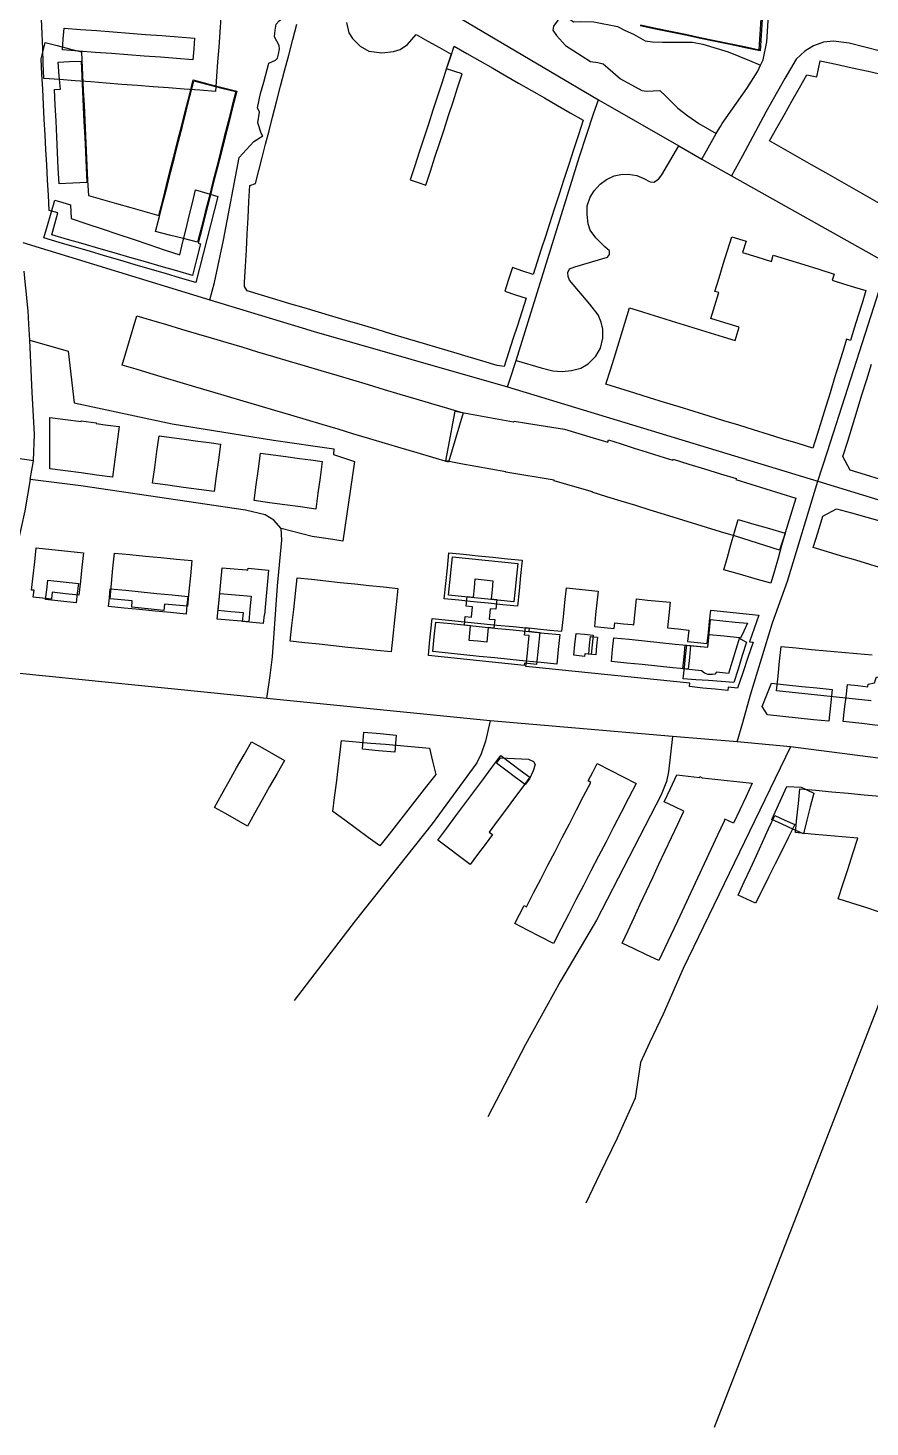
# Model space of a CAD drawing. Header units: metres. Extents: x 2534007 to 2539113, y 1151834 to 1154458.
# Drawn here: x 2538248.3 to 2538502.9, y 1151834.1 to 1152257.1 of the extents above; entities that cross this region are included whole.
import ezdxf

# ---------------------------------------------------------------- set-up
doc = ezdxf.new("R2010")
doc.units = ezdxf.units.M
doc.layers.add('Buildings', color=7, linetype='Continuous')
doc.layers.add('Roads', color=7, linetype='Continuous')

msp = doc.modelspace()

# ---------------------------------------------------------------- linework, layer by layer
at = {"layer": 'Buildings'}
for points in [[(2538306.637, 1152260.304), (2538306.298, 1152255.833), (2538305.96, 1152251.363), (2538305.621, 1152246.892), (2538305.282, 1152242.422), (2538304.943, 1152237.951), (2538300.234, 1152238.307), (2538295.524, 1152238.663), (2538290.815, 1152239.019), (2538286.106, 1152239.375), (2538281.396, 1152239.731), (2538276.687, 1152240.086), (2538271.977, 1152240.442), (2538267.268, 1152240.798), (2538262.559, 1152241.154), (2538257.849, 1152241.51), (2538253.14, 1152241.866), (2538252.941, 1152246.379), (2538252.742, 1152250.893), (2538252.543, 1152255.406), (2538252.344, 1152259.919)], [(2538470.283, 1152259.666), (2538469.948, 1152254.941), (2538469.612, 1152250.217), (2538465.103, 1152251.156), (2538460.594, 1152252.094), (2538456.085, 1152253.033), (2538451.577, 1152253.972), (2538447.068, 1152254.911), (2538442.559, 1152255.849), (2538438.05, 1152256.788), (2538433.4, 1152257.761)], [(2538433.46, 1152258.048), (2538438.11, 1152257.075), (2538442.572, 1152256.146), (2538447.034, 1152255.217), (2538451.496, 1152254.288), (2538455.957, 1152253.359), (2538460.419, 1152252.43), (2538464.881, 1152251.501), (2538469.343, 1152250.572), (2538469.674, 1152255.23), (2538470.005, 1152259.887)], [(2538344.613, 1152258.795), (2538345.324, 1152255.696), (2538346.38, 1152253.968), (2538348.724, 1152251.625), (2538351.363, 1152250.163), (2538351.363, 1152250.163), (2538355.288, 1152249.644), (2538358.784, 1152250.04), (2538360.795, 1152250.643), (2538363.004, 1152252.16), (2538365.694, 1152255.158), (2538369.206, 1152253.186), (2538372.717, 1152251.213), (2538376.229, 1152249.241), (2538374.854, 1152245.011), (2538373.479, 1152240.781), (2538372.104, 1152236.55), (2538370.729, 1152232.32), (2538369.354, 1152228.09), (2538367.979, 1152223.86), (2538366.604, 1152219.629), (2538365.229, 1152215.399), (2538363.854, 1152211.169), (2538366.235, 1152210.396), (2538368.615, 1152209.623), (2538369.98, 1152213.826), (2538371.345, 1152218.029), (2538372.71, 1152222.232), (2538374.075, 1152226.436), (2538375.44, 1152230.639), (2538376.805, 1152234.842), (2538378.17, 1152239.045), (2538379.535, 1152243.248), (2538374.871, 1152244.763), (2538375.994, 1152248.219), (2538377.116, 1152251.675), (2538381.019, 1152249.433), (2538384.922, 1152247.191), (2538388.825, 1152244.948), (2538392.728, 1152242.706), (2538396.631, 1152240.464), (2538400.533, 1152238.222), (2538404.436, 1152235.98), (2538408.339, 1152233.737), (2538412.242, 1152231.495), (2538416.145, 1152229.253), (2538414.691, 1152224.774), (2538413.236, 1152220.296), (2538411.782, 1152215.817), (2538410.328, 1152211.339), (2538408.874, 1152206.86), (2538407.419, 1152202.382), (2538405.965, 1152197.903), (2538404.725, 1152194.085), (2538403.485, 1152190.267), (2538402.245, 1152186.449), (2538401.005, 1152182.631), (2538397.887, 1152183.644), (2538394.769, 1152184.656), (2538393.614, 1152181.099), (2538392.459, 1152177.541), (2538395.71, 1152176.486), (2538398.96, 1152175.43), (2538397.616, 1152171.293), (2538396.272, 1152167.155), (2538394.929, 1152163.018), (2538393.585, 1152158.88), (2538392.241, 1152154.743), (2538390.193, 1152155.094), (2538385.798, 1152156.403), (2538381.402, 1152157.711), (2538377.007, 1152159.02), (2538372.611, 1152160.328), (2538367.847, 1152161.746), (2538363.084, 1152163.163), (2538358.32, 1152164.581), (2538353.853, 1152165.911), (2538349.386, 1152167.241), (2538344.918, 1152168.57), (2538340.451, 1152169.9), (2538336.134, 1152171.185), (2538331.817, 1152172.47), (2538327.5, 1152173.755), (2538323.182, 1152175.04), (2538318.865, 1152176.325), (2538314.548, 1152177.61), (2538313.781, 1152178.998), (2538313.799, 1152180.218), (2538314.058, 1152185.099), (2538314.317, 1152189.981), (2538314.577, 1152194.862), (2538314.836, 1152199.743), (2538315.095, 1152204.625), (2538315.354, 1152209.506), (2538317.078, 1152210.129), (2538318.098, 1152214.071), (2538319.118, 1152218.012), (2538320.138, 1152221.954), (2538321.198, 1152226.052), (2538322.258, 1152230.149), (2538323.472, 1152234.839), (2538324.685, 1152239.53), (2538325.899, 1152244.22), (2538327.112, 1152248.91), (2538328.326, 1152253.6), (2538329.539, 1152258.291)], [(2538506.479, 1152203.648), (2538502.223, 1152206.064), (2538497.968, 1152208.481), (2538493.712, 1152210.898), (2538489.456, 1152213.314), (2538485.2, 1152215.731), (2538480.945, 1152218.148), (2538476.689, 1152220.564), (2538472.433, 1152222.981), (2538474.704, 1152226.985), (2538476.975, 1152230.988), (2538479.247, 1152234.992), (2538481.518, 1152238.995), (2538483.789, 1152242.999), (2538486.794, 1152242.344), (2538487.831, 1152247.234), (2538487.831, 1152247.234), (2538492.643, 1152246.175), (2538497.455, 1152245.117), (2538502.267, 1152244.058), (2538507.079, 1152242.999)], [(2538506.017, 1152120.563), (2538501.455, 1152121.974), (2538496.894, 1152123.384), (2538494.673, 1152127.549), (2538496.111, 1152132.201), (2538497.55, 1152136.853), (2538498.988, 1152141.505), (2538500.427, 1152146.157), (2538501.865, 1152150.81), (2538503.304, 1152155.462)], [(2538507.078, 1152093.596), (2538502.806, 1152094.885), (2538498.535, 1152096.174), (2538494.263, 1152097.463), (2538489.992, 1152098.752), (2538485.72, 1152100.041), (2538487.143, 1152104.8), (2538488.565, 1152109.558), (2538492.693, 1152111.774), (2538497.291, 1152110.485), (2538501.888, 1152109.196), (2538506.486, 1152107.906)], [(2538503.215, 1152053.695), (2538498.445, 1152054.2), (2538493.675, 1152054.704), (2538488.905, 1152055.209), (2538484.134, 1152055.714), (2538479.364, 1152056.218), (2538474.594, 1152056.723), (2538475.054, 1152061.175), (2538475.515, 1152065.626), (2538475.975, 1152070.078), (2538480.559, 1152069.657), (2538485.144, 1152069.236), (2538489.728, 1152068.815), (2538494.313, 1152068.394), (2538498.897, 1152067.973), (2538503.482, 1152067.552)], [(2538505.722, 1151989.795), (2538501.554, 1151991.139), (2538497.386, 1151992.484), (2538493.218, 1151993.828), (2538494.716, 1151998.396), (2538496.214, 1152002.964), (2538497.712, 1152007.532), (2538499.21, 1152012.1), (2538494.487, 1152012.534), (2538489.763, 1152012.968), (2538485.04, 1152013.402), (2538480.316, 1152013.836), (2538480.756, 1152018.248), (2538481.196, 1152022.659), (2538481.636, 1152027.071), (2538486.495, 1152026.623), (2538491.353, 1152026.174), (2538496.212, 1152025.726), (2538501.07, 1152025.278), (2538505.929, 1152024.829)]]:
    msp.add_lwpolyline(points, dxfattribs=at)
for points in [[(2538298.439, 1152250.82), (2538298.186, 1152247.513), (2538293.251, 1152247.887), (2538288.315, 1152248.261), (2538283.38, 1152248.635), (2538278.445, 1152249.009), (2538273.509, 1152249.383), (2538268.574, 1152249.757), (2538263.638, 1152250.131), (2538258.703, 1152250.505), (2538258.952, 1152253.792), (2538259.2, 1152257.08), (2538264.136, 1152256.706), (2538269.071, 1152256.331), (2538274.007, 1152255.957), (2538278.943, 1152255.583), (2538283.878, 1152255.209), (2538288.814, 1152254.835), (2538293.749, 1152254.46), (2538298.685, 1152254.086), (2538298.439, 1152250.82)], [(2538266.558, 1152206.498), (2538270.822, 1152205.289), (2538275.087, 1152204.08), (2538279.351, 1152202.871), (2538283.616, 1152201.662), (2538287.88, 1152200.453), (2538289.031, 1152205.003), (2538290.182, 1152209.553), (2538291.334, 1152214.103), (2538292.485, 1152218.653), (2538293.636, 1152223.203), (2538294.787, 1152227.753), (2538295.939, 1152232.303), (2538297.09, 1152236.853), (2538298.241, 1152241.403), (2538302.633, 1152240.292), (2538307.026, 1152239.18), (2538311.418, 1152238.069), (2538310.254, 1152233.467), (2538309.089, 1152228.866), (2538307.925, 1152224.265), (2538306.76, 1152219.663), (2538305.596, 1152215.061), (2538304.432, 1152210.46), (2538303.267, 1152205.859), (2538302.103, 1152201.257), (2538300.938, 1152196.656), (2538299.774, 1152192.054), (2538300.421, 1152191.89), (2538299.208, 1152187.1), (2538297.996, 1152182.309), (2538293.277, 1152183.673), (2538288.558, 1152185.037), (2538283.839, 1152186.401), (2538279.12, 1152187.765), (2538274.4, 1152189.128), (2538269.681, 1152190.492), (2538264.962, 1152191.856), (2538260.243, 1152193.22), (2538255.524, 1152194.584), (2538256.402, 1152197.912), (2538257.28, 1152201.24), (2538254.72, 1152201.965), (2538254.474, 1152206.546), (2538254.228, 1152211.126), (2538253.982, 1152215.707), (2538253.736, 1152220.287), (2538253.49, 1152224.868), (2538253.244, 1152229.449), (2538252.998, 1152234.029), (2538252.752, 1152238.61), (2538252.506, 1152243.19), (2538252.26, 1152247.771), (2538252.887, 1152250.246), (2538253.513, 1152252.72), (2538257.162, 1152251.797), (2538260.81, 1152250.873), (2538264.459, 1152249.95), (2538264.584, 1152247.375), (2538264.803, 1152242.833), (2538265.023, 1152238.291), (2538265.242, 1152233.749), (2538265.461, 1152229.207), (2538265.681, 1152224.666), (2538265.9, 1152220.124), (2538266.119, 1152215.582), (2538266.339, 1152211.04), (2538266.558, 1152206.498)], [(2538264.346, 1152247.114), (2538264.568, 1152242.522), (2538264.79, 1152237.93), (2538265.011, 1152233.337), (2538265.233, 1152228.745), (2538265.455, 1152224.153), (2538265.677, 1152219.561), (2538265.898, 1152214.968), (2538266.12, 1152210.376), (2538261.909, 1152210.173), (2538257.698, 1152209.97), (2538257.468, 1152214.731), (2538257.239, 1152219.491), (2538257.009, 1152224.252), (2538256.779, 1152229.013), (2538256.55, 1152233.773), (2538256.32, 1152238.534), (2538258.085, 1152238.619), (2538257.773, 1152242.7), (2538257.461, 1152246.78), (2538260.904, 1152246.947), (2538264.346, 1152247.114)], [(2538311.114, 1152237.888), (2538309.962, 1152233.335), (2538308.81, 1152228.782), (2538307.658, 1152224.229), (2538306.506, 1152219.676), (2538305.354, 1152215.123), (2538304.201, 1152210.57), (2538303.049, 1152206.017), (2538301.897, 1152201.464), (2538300.745, 1152196.911), (2538299.593, 1152192.358), (2538295.363, 1152193.428), (2538291.133, 1152194.499), (2538286.903, 1152195.569), (2538288.055, 1152200.122), (2538289.207, 1152204.675), (2538290.359, 1152209.228), (2538291.511, 1152213.781), (2538292.663, 1152218.334), (2538293.815, 1152222.887), (2538294.967, 1152227.44), (2538296.119, 1152231.993), (2538297.271, 1152236.546), (2538298.423, 1152241.099), (2538302.653, 1152240.029), (2538306.884, 1152238.958), (2538311.114, 1152237.888)], [(2538253.091, 1152193.633), (2538254.19, 1152197.435), (2538255.289, 1152201.237), (2538256.388, 1152205.039), (2538258.796, 1152204.334), (2538261.205, 1152203.629), (2538261.39, 1152199.519), (2538266.076, 1152197.948), (2538270.761, 1152196.378), (2538275.447, 1152194.807), (2538280.132, 1152193.236), (2538284.818, 1152191.665), (2538289.503, 1152190.095), (2538294.189, 1152188.524), (2538295.145, 1152192.449), (2538296.102, 1152196.374), (2538297.058, 1152200.3), (2538298.015, 1152204.225), (2538298.971, 1152208.15), (2538302.351, 1152207.173), (2538305.731, 1152206.196), (2538304.618, 1152201.859), (2538303.504, 1152197.522), (2538302.391, 1152193.186), (2538301.278, 1152188.849), (2538300.164, 1152184.512), (2538299.051, 1152180.175), (2538294.455, 1152181.521), (2538289.859, 1152182.867), (2538285.263, 1152184.212), (2538280.667, 1152185.558), (2538276.071, 1152186.904), (2538271.475, 1152188.25), (2538266.879, 1152189.596), (2538262.283, 1152190.941), (2538257.687, 1152192.287), (2538253.091, 1152193.633)], [(2538464.316, 1152189.236), (2538468.68, 1152187.888), (2538473.043, 1152186.54), (2538473.624, 1152188.423), (2538478.223, 1152187.002), (2538482.822, 1152185.581), (2538487.421, 1152184.159), (2538492.02, 1152182.738), (2538491.439, 1152180.855), (2538494.83, 1152179.807), (2538498.222, 1152178.759), (2538501.613, 1152177.711), (2538500.448, 1152173.941), (2538499.283, 1152170.171), (2538498.118, 1152166.401), (2538496.953, 1152162.631), (2538495.779, 1152162.994), (2538494.936, 1152160.265), (2538493.554, 1152155.793), (2538492.172, 1152151.321), (2538490.79, 1152146.849), (2538489.493, 1152142.652), (2538488.197, 1152138.455), (2538486.9, 1152134.258), (2538485.603, 1152130.061), (2538481.115, 1152131.448), (2538476.627, 1152132.835), (2538472.139, 1152134.222), (2538467.651, 1152135.609), (2538463.163, 1152136.996), (2538458.675, 1152138.383), (2538454.188, 1152139.769), (2538449.7, 1152141.156), (2538445.212, 1152142.543), (2538440.724, 1152143.93), (2538436.236, 1152145.317), (2538431.748, 1152146.704), (2538428.811, 1152147.612), (2538425.875, 1152148.519), (2538423.039, 1152149.395), (2538424.466, 1152154.014), (2538425.893, 1152158.632), (2538427.32, 1152163.251), (2538428.747, 1152167.869), (2538430.174, 1152172.488), (2538433.757, 1152171.381), (2538436.321, 1152170.589), (2538438.884, 1152169.796), (2538442.792, 1152168.588), (2538446.701, 1152167.381), (2538450.609, 1152166.173), (2538454.518, 1152164.966), (2538458.426, 1152163.758), (2538462.056, 1152162.636), (2538463.295, 1152166.646), (2538458.995, 1152167.975), (2538454.695, 1152169.304), (2538455.903, 1152173.212), (2538457.11, 1152177.119), (2538455.963, 1152177.474), (2538457.241, 1152181.607), (2538458.518, 1152185.74), (2538459.796, 1152189.872), (2538461.073, 1152194.005), (2538465.379, 1152192.675), (2538464.316, 1152189.236)], [(2538379.911, 1152140.744), (2538378.803, 1152137.017), (2538377.695, 1152133.289), (2538376.586, 1152129.561), (2538375.478, 1152125.834), (2538370.703, 1152127.254), (2538365.928, 1152128.674), (2538361.153, 1152130.094), (2538356.378, 1152131.514), (2538351.603, 1152132.934), (2538346.828, 1152134.354), (2538342.053, 1152135.774), (2538337.278, 1152137.194), (2538332.504, 1152138.614), (2538327.729, 1152140.033), (2538322.954, 1152141.453), (2538318.179, 1152142.873), (2538313.404, 1152144.293), (2538308.629, 1152145.713), (2538303.854, 1152147.133), (2538299.079, 1152148.553), (2538294.304, 1152149.973), (2538289.529, 1152151.393), (2538285.276, 1152152.657), (2538281.023, 1152153.922), (2538276.77, 1152155.186), (2538277.879, 1152158.913), (2538278.987, 1152162.641), (2538280.096, 1152166.368), (2538281.204, 1152170.095), (2538285.69, 1152168.761), (2538290.176, 1152167.427), (2538294.663, 1152166.093), (2538299.149, 1152164.759), (2538303.635, 1152163.425), (2538308.121, 1152162.091), (2538312.907, 1152160.668), (2538317.693, 1152159.245), (2538322.479, 1152157.822), (2538327.265, 1152156.398), (2538332.051, 1152154.975), (2538336.837, 1152153.552), (2538341.623, 1152152.129), (2538346.409, 1152150.706), (2538351.195, 1152149.283), (2538355.981, 1152147.86), (2538360.767, 1152146.437), (2538365.553, 1152145.013), (2538370.339, 1152143.59), (2538375.125, 1152142.167), (2538379.911, 1152140.744)], [(2538395.039, 1152138.044), (2538395.221, 1152138.005), (2538395.261, 1152138.259), (2538399.061, 1152137.638), (2538402.861, 1152137.016), (2538406.661, 1152136.395), (2538410.461, 1152135.773), (2538414.825, 1152134.491), (2538419.189, 1152133.208), (2538423.553, 1152131.926), (2538423.755, 1152132.586), (2538427.653, 1152131.352), (2538431.551, 1152130.117), (2538435.45, 1152128.883), (2538439.348, 1152127.648), (2538443.246, 1152126.414), (2538443.348, 1152126.746), (2538448.11, 1152125.278), (2538452.871, 1152123.81), (2538457.633, 1152122.341), (2538462.394, 1152120.873), (2538462.3, 1152120.569), (2538466.826, 1152119.167), (2538471.352, 1152117.765), (2538475.877, 1152116.362), (2538480.403, 1152114.96), (2538479.188, 1152111.04), (2538477.974, 1152107.121), (2538476.759, 1152103.201), (2538475.544, 1152099.281), (2538471.082, 1152100.66), (2538466.62, 1152102.038), (2538462.158, 1152103.417), (2538457.696, 1152104.795), (2538453.465, 1152106.091), (2538449.234, 1152107.388), (2538445.002, 1152108.684), (2538440.771, 1152109.98), (2538436.398, 1152111.335), (2538432.025, 1152112.69), (2538427.651, 1152114.045), (2538423.278, 1152115.4), (2538418.905, 1152116.755), (2538418.933, 1152116.843), (2538415.072, 1152117.976), (2538411.21, 1152119.108), (2538407.349, 1152120.241), (2538407.393, 1152120.384), (2538402.507, 1152121.181), (2538397.62, 1152121.979), (2538392.734, 1152122.776), (2538392.751, 1152122.885), (2538388.226, 1152123.715), (2538383.7, 1152124.545), (2538379.175, 1152125.374), (2538374.65, 1152126.204), (2538375.341, 1152129.971), (2538376.031, 1152133.737), (2538376.722, 1152137.504), (2538377.413, 1152141.27), (2538381.82, 1152140.464), (2538386.226, 1152139.657), (2538390.633, 1152138.851), (2538395.039, 1152138.044)], [(2538254.939, 1152139.356), (2538259.649, 1152138.737), (2538264.358, 1152138.119), (2538264.383, 1152138.309), (2538268.938, 1152137.71), (2538268.913, 1152137.52), (2538272.384, 1152137.064), (2538275.855, 1152136.608), (2538275.353, 1152132.786), (2538274.85, 1152128.964), (2538274.348, 1152125.142), (2538273.845, 1152121.32), (2538269.1, 1152121.944), (2538264.355, 1152122.568), (2538259.609, 1152123.191), (2538254.864, 1152123.815), (2538254.883, 1152127.7), (2538254.902, 1152131.586), (2538254.92, 1152135.471), (2538254.939, 1152139.356)], [(2538306.548, 1152131.29), (2538305.893, 1152126.507), (2538305.238, 1152121.724), (2538304.583, 1152116.941), (2538299.929, 1152117.578), (2538295.274, 1152118.215), (2538290.62, 1152118.853), (2538285.966, 1152119.49), (2538286.621, 1152124.273), (2538287.275, 1152129.056), (2538287.93, 1152133.839), (2538291.719, 1152133.321), (2538295.508, 1152132.803), (2538299.639, 1152132.236), (2538303.094, 1152131.763), (2538306.548, 1152131.29)], [(2538337.258, 1152126.025), (2538336.603, 1152121.242), (2538335.948, 1152116.459), (2538335.293, 1152111.676), (2538330.639, 1152112.313), (2538325.985, 1152112.951), (2538321.33, 1152113.588), (2538316.676, 1152114.225), (2538317.331, 1152119.008), (2538317.985, 1152123.791), (2538318.64, 1152128.574), (2538322.429, 1152128.056), (2538326.218, 1152127.538), (2538330.349, 1152126.971), (2538333.804, 1152126.498), (2538337.258, 1152126.025)], [(2538477.235, 1152104.399), (2538476.152, 1152100.609), (2538475.068, 1152096.819), (2538473.985, 1152093.029), (2538472.901, 1152089.239), (2538468.149, 1152090.597), (2538463.398, 1152091.956), (2538458.646, 1152093.314), (2538459.73, 1152097.104), (2538460.814, 1152100.894), (2538461.897, 1152104.684), (2538462.981, 1152108.474), (2538467.732, 1152107.116), (2538472.484, 1152105.757), (2538477.235, 1152104.399)], [(2538265.063, 1152098.396), (2538264.597, 1152094.136), (2538264.132, 1152089.875), (2538263.666, 1152085.615), (2538259.658, 1152086.053), (2538255.65, 1152086.49), (2538255.421, 1152084.393), (2538252.67, 1152084.693), (2538249.919, 1152084.994), (2538250.148, 1152087.091), (2538249.406, 1152087.173), (2538249.872, 1152091.433), (2538250.337, 1152095.694), (2538250.803, 1152099.954), (2538255.556, 1152099.435), (2538260.31, 1152098.915), (2538265.063, 1152098.396)], [(2538297.86, 1152096.074), (2538297.412, 1152091.473), (2538296.964, 1152086.872), (2538296.516, 1152082.271), (2538293.03, 1152082.611), (2538289.544, 1152082.95), (2538289.358, 1152081.039), (2538284.507, 1152081.511), (2538279.655, 1152081.983), (2538279.841, 1152083.895), (2538276.471, 1152084.223), (2538273.1, 1152084.551), (2538273.548, 1152089.152), (2538273.996, 1152093.753), (2538274.444, 1152098.354), (2538279.127, 1152097.898), (2538283.81, 1152097.442), (2538288.494, 1152096.986), (2538293.177, 1152096.53), (2538297.86, 1152096.074)], [(2538397.694, 1152096.183), (2538397.223, 1152091.548), (2538396.751, 1152086.913), (2538396.28, 1152082.278), (2538391.858, 1152082.727), (2538387.435, 1152083.177), (2538383.013, 1152083.626), (2538378.59, 1152084.076), (2538374.168, 1152084.525), (2538374.639, 1152089.16), (2538375.11, 1152093.795), (2538375.581, 1152098.43), (2538380.004, 1152097.981), (2538384.426, 1152097.531), (2538388.849, 1152097.082), (2538393.271, 1152096.632), (2538397.694, 1152096.183)], [(2538396.355, 1152095.196), (2538395.962, 1152091.333), (2538395.568, 1152087.469), (2538395.175, 1152083.606), (2538390.247, 1152084.107), (2538385.319, 1152084.609), (2538380.391, 1152085.11), (2538375.463, 1152085.611), (2538375.856, 1152089.474), (2538376.248, 1152093.338), (2538376.641, 1152097.201), (2538381.57, 1152096.7), (2538386.498, 1152096.199), (2538391.427, 1152095.697), (2538396.355, 1152095.196)], [(2538314.376, 1152093.241), (2538314.783, 1152093.199), (2538314.836, 1152093.778), (2538317.926, 1152093.494), (2538321.016, 1152093.21), (2538320.6, 1152088.699), (2538320.185, 1152084.187), (2538319.769, 1152079.676), (2538319.659, 1152079.686), (2538319.421, 1152077.099), (2538316.307, 1152077.386), (2538313.194, 1152077.673), (2538313.433, 1152080.261), (2538309.607, 1152080.613), (2538305.781, 1152080.965), (2538306.179, 1152085.283), (2538306.576, 1152089.6), (2538306.974, 1152093.918), (2538310.675, 1152093.58), (2538314.376, 1152093.241)], [(2538360.138, 1152087.645), (2538359.627, 1152082.847), (2538359.115, 1152078.05), (2538358.604, 1152073.252), (2538358.092, 1152068.454), (2538353.736, 1152068.918), (2538349.38, 1152069.383), (2538345.024, 1152069.847), (2538340.669, 1152070.311), (2538336.313, 1152070.775), (2538331.957, 1152071.24), (2538327.601, 1152071.704), (2538328.113, 1152076.502), (2538328.624, 1152081.3), (2538329.136, 1152086.097), (2538329.647, 1152090.895), (2538334.003, 1152090.431), (2538338.359, 1152089.966), (2538342.715, 1152089.502), (2538347.07, 1152089.038), (2538351.426, 1152088.574), (2538355.782, 1152088.109), (2538360.138, 1152087.645)], [(2538388.865, 1152089.988), (2538388.587, 1152087.253), (2538388.309, 1152084.518), (2538390.016, 1152084.344), (2538389.711, 1152081.349), (2538388.004, 1152081.523), (2538387.686, 1152078.396), (2538389.394, 1152078.223), (2538389.133, 1152075.666), (2538387.426, 1152075.84), (2538386.976, 1152071.419), (2538384.315, 1152071.69), (2538381.653, 1152071.961), (2538382.103, 1152076.381), (2538380.24, 1152076.571), (2538380.5, 1152079.128), (2538382.363, 1152078.938), (2538382.68, 1152082.064), (2538380.818, 1152082.254), (2538381.123, 1152085.249), (2538382.985, 1152085.059), (2538383.263, 1152087.794), (2538383.541, 1152090.529), (2538386.203, 1152090.259), (2538388.865, 1152089.988)], [(2538263.525, 1152089.183), (2538263.204, 1152086.248), (2538262.884, 1152083.314), (2538258.258, 1152083.819), (2538253.631, 1152084.324), (2538253.952, 1152087.259), (2538254.273, 1152090.194), (2538258.899, 1152089.689), (2538263.525, 1152089.183)], [(2538296.609, 1152085.261), (2538296.348, 1152082.581), (2538296.086, 1152079.9), (2538291.398, 1152080.357), (2538286.71, 1152080.813), (2538282.022, 1152081.27), (2538277.334, 1152081.726), (2538272.646, 1152082.183), (2538272.908, 1152084.864), (2538273.169, 1152087.545), (2538277.857, 1152087.088), (2538282.545, 1152086.631), (2538287.233, 1152086.175), (2538291.921, 1152085.718), (2538296.609, 1152085.261)], [(2538315.754, 1152085.288), (2538315.397, 1152081.401), (2538315.039, 1152077.513), (2538310.292, 1152077.95), (2538305.545, 1152078.386), (2538305.903, 1152082.273), (2538306.26, 1152086.16), (2538311.007, 1152085.724), (2538315.754, 1152085.288)], [(2538419.559, 1152076.18), (2538422.532, 1152075.878), (2538425.504, 1152075.576), (2538425.673, 1152077.243), (2538428.294, 1152076.977), (2538430.915, 1152076.71), (2538431.429, 1152076.658), (2538431.833, 1152080.581), (2538432.236, 1152084.504), (2538435.628, 1152084.159), (2538439.019, 1152083.813), (2538442.411, 1152083.468), (2538442.019, 1152079.602), (2538441.626, 1152075.736), (2538444.858, 1152075.408), (2538448.089, 1152075.08), (2538447.735, 1152071.594), (2538450.707, 1152071.292), (2538453.678, 1152070.99), (2538454.019, 1152074.343), (2538454.359, 1152077.696), (2538454.7, 1152081.049), (2538459.546, 1152080.556), (2538464.393, 1152080.063), (2538469.239, 1152079.57), (2538467.859, 1152075.53), (2538466.479, 1152071.489), (2538467.519, 1152071.4), (2538465.961, 1152066.765), (2538464.404, 1152062.13), (2538462.846, 1152057.495), (2538459.963, 1152057.789), (2538459.861, 1152056.785), (2538456.086, 1152057.169), (2538452.311, 1152057.553), (2538448.31, 1152057.96), (2538448.414, 1152058.976), (2538443.459, 1152059.48), (2538438.503, 1152059.984), (2538433.548, 1152060.487), (2538428.593, 1152060.991), (2538423.638, 1152061.495), (2538418.682, 1152061.999), (2538413.727, 1152062.503), (2538408.772, 1152063.006), (2538403.816, 1152063.51), (2538398.861, 1152064.014), (2538399.178, 1152067.118), (2538399.498, 1152070.267), (2538399.818, 1152073.416), (2538398.451, 1152073.555), (2538398.683, 1152075.821), (2538402.37, 1152075.447), (2538406.057, 1152075.072), (2538409.744, 1152074.698), (2538410.189, 1152079.076), (2538410.634, 1152083.453), (2538411.079, 1152087.831), (2538415.862, 1152087.345), (2538420.644, 1152086.859), (2538420.282, 1152083.299), (2538419.921, 1152079.74), (2538419.559, 1152076.18)], [(2538403.03, 1152074.375), (2538402.538, 1152069.535), (2538402.045, 1152064.695), (2538398.403, 1152065.066), (2538398.334, 1152064.408), (2538393.503, 1152064.899), (2538388.672, 1152065.39), (2538383.842, 1152065.881), (2538379.011, 1152066.372), (2538374.18, 1152066.863), (2538369.349, 1152067.354), (2538369.73, 1152071.101), (2538370.11, 1152074.847), (2538370.491, 1152078.594), (2538375.384, 1152078.096), (2538380.278, 1152077.598), (2538385.171, 1152077.1), (2538390.064, 1152076.602), (2538394.958, 1152076.104), (2538399.851, 1152075.606), (2538399.758, 1152074.708), (2538403.03, 1152074.375)], [(2538465.541, 1152071.409), (2538464.26, 1152067.354), (2538462.98, 1152063.299), (2538461.699, 1152059.244), (2538457.879, 1152059.512), (2538454.059, 1152059.78), (2538450.238, 1152060.047), (2538446.418, 1152060.315), (2538446.763, 1152063.712), (2538447.109, 1152067.108), (2538447.454, 1152070.505), (2538450.634, 1152070.182), (2538453.814, 1152069.859), (2538454.241, 1152074.055), (2538454.668, 1152078.251), (2538458.385, 1152077.873), (2538462.101, 1152077.496), (2538465.818, 1152077.118), (2538464.714, 1152074.766), (2538463.61, 1152072.413), (2538465.541, 1152071.409)], [(2538409.084, 1152073.689), (2538408.629, 1152069.215), (2538408.173, 1152064.741), (2538403.487, 1152065.218), (2538398.8, 1152065.694), (2538394.114, 1152066.171), (2538389.427, 1152066.648), (2538384.741, 1152067.124), (2538380.054, 1152067.601), (2538375.368, 1152068.077), (2538370.681, 1152068.554), (2538371.136, 1152073.028), (2538371.591, 1152077.501), (2538376.278, 1152077.024), (2538380.964, 1152076.548), (2538385.651, 1152076.072), (2538390.338, 1152075.595), (2538395.024, 1152075.118), (2538399.711, 1152074.642), (2538404.397, 1152074.166), (2538409.084, 1152073.689)], [(2538419.186, 1152073.544), (2538418.89, 1152070.624), (2538418.593, 1152067.704), (2538416.601, 1152067.906), (2538416.521, 1152067.121), (2538413.331, 1152067.446), (2538413.669, 1152070.759), (2538414.006, 1152074.071), (2538416.596, 1152073.807), (2538419.186, 1152073.544)], [(2538463.425, 1152072.816), (2538462.298, 1152069.202), (2538461.17, 1152065.587), (2538460.043, 1152061.973), (2538456.488, 1152062.334), (2538455.931, 1152061.749), (2538455.24, 1152061.611), (2538453.894, 1152061.631), (2538452.843, 1152062.053), (2538451.93, 1152062.796), (2538449.103, 1152063.083), (2538446.275, 1152063.371), (2538446.64, 1152066.961), (2538447.005, 1152070.55), (2538450.41, 1152070.205), (2538453.814, 1152069.859), (2538454.21, 1152073.753), (2538458.818, 1152073.285), (2538463.425, 1152072.816)], [(2538420.488, 1152072.945), (2538420.215, 1152070.257), (2538419.941, 1152067.568), (2538417.826, 1152067.783), (2538418.1, 1152070.472), (2538418.374, 1152073.161), (2538420.488, 1152072.945)], [(2538448.641, 1152070.384), (2538448.276, 1152066.795), (2538447.911, 1152063.205), (2538443.264, 1152063.678), (2538438.616, 1152064.15), (2538433.969, 1152064.623), (2538429.321, 1152065.095), (2538424.674, 1152065.568), (2538425.039, 1152069.157), (2538425.404, 1152072.746), (2538430.051, 1152072.274), (2538434.699, 1152071.801), (2538439.346, 1152071.329), (2538443.994, 1152070.856), (2538448.641, 1152070.384)], [(2538504.788, 1152060.98), (2538508.375, 1152059.881), (2538511.962, 1152058.782), (2538515.549, 1152057.683), (2538519.136, 1152056.584), (2538517.88, 1152052.484), (2538516.624, 1152048.383), (2538514.411, 1152046.896), (2538512.198, 1152045.409), (2538508.277, 1152045.865), (2538504.357, 1152046.32), (2538500.436, 1152046.776), (2538497.586, 1152047.108), (2538494.735, 1152047.439), (2538495.169, 1152051.175), (2538495.604, 1152054.912), (2538496.038, 1152058.648), (2538499.132, 1152058.288), (2538502.225, 1152057.928), (2538502.35, 1152058.706), (2538504.206, 1152059.083), (2538504.788, 1152060.98)], [(2538491.39, 1152057.093), (2538490.886, 1152052.286), (2538490.381, 1152047.479), (2538485.765, 1152047.964), (2538481.149, 1152048.449), (2538476.532, 1152048.933), (2538471.916, 1152049.418), (2538470.235, 1152051.98), (2538471.641, 1152055.5), (2538473.046, 1152059.019), (2538477.632, 1152058.538), (2538482.218, 1152058.056), (2538486.804, 1152057.575), (2538491.39, 1152057.093)], [(2538349.394, 1152039.048), (2538349.63, 1152041.623), (2538349.865, 1152044.198), (2538354.753, 1152043.751), (2538359.641, 1152043.303), (2538359.406, 1152040.728), (2538359.17, 1152038.153), (2538354.282, 1152038.601), (2538349.394, 1152039.048)], [(2538325.85, 1152035.674), (2538323.607, 1152031.703), (2538321.363, 1152027.733), (2538319.12, 1152023.762), (2538316.876, 1152019.792), (2538314.633, 1152015.821), (2538311.303, 1152017.702), (2538307.974, 1152019.584), (2538304.644, 1152021.465), (2538306.887, 1152025.436), (2538309.131, 1152029.407), (2538311.374, 1152033.377), (2538313.618, 1152037.348), (2538315.861, 1152041.319), (2538319.191, 1152039.437), (2538322.52, 1152037.556), (2538325.85, 1152035.674)], [(2538371.556, 1152031.433), (2538368.747, 1152027.828), (2538365.939, 1152024.222), (2538363.13, 1152020.616), (2538360.321, 1152017.011), (2538357.513, 1152013.406), (2538354.704, 1152009.8), (2538351.152, 1152012.398), (2538347.601, 1152014.995), (2538344.049, 1152017.593), (2538340.497, 1152020.19), (2538341.014, 1152024.488), (2538341.531, 1152028.786), (2538342.049, 1152033.085), (2538342.566, 1152037.383), (2538343.083, 1152041.681), (2538347.516, 1152041.295), (2538351.949, 1152040.908), (2538356.382, 1152040.522), (2538360.814, 1152040.136), (2538365.247, 1152039.749), (2538369.68, 1152039.363), (2538370.618, 1152035.398), (2538371.556, 1152031.433)], [(2538388.711, 1152013.221), (2538386.47, 1152010.216), (2538384.23, 1152007.211), (2538381.989, 1152004.206), (2538378.712, 1152006.65), (2538375.436, 1152009.095), (2538372.159, 1152011.539), (2538374.886, 1152015.195), (2538377.613, 1152018.851), (2538380.34, 1152022.507), (2538383.068, 1152026.163), (2538385.795, 1152029.819), (2538388.522, 1152033.475), (2538391.249, 1152037.131), (2538394.184, 1152034.942), (2538397.119, 1152032.753), (2538400.054, 1152030.564), (2538397.581, 1152027.248), (2538395.108, 1152023.932), (2538392.634, 1152020.617), (2538390.161, 1152017.301), (2538387.688, 1152013.985), (2538388.711, 1152013.221)], [(2538399.873, 1152030.101), (2538398.585, 1152028.375), (2538395.699, 1152030.528), (2538392.812, 1152032.681), (2538389.926, 1152034.834), (2538391.121, 1152036.435), (2538395.368, 1152036.224), (2538399.615, 1152036.013), (2538401.123, 1152035.308), (2538401.589, 1152034.423), (2538401.078, 1152032.466), (2538399.873, 1152030.101)], [(2538432.166, 1152028.694), (2538429.89, 1152024.292), (2538427.614, 1152019.891), (2538425.338, 1152015.489), (2538423.062, 1152011.087), (2538420.786, 1152006.686), (2538418.51, 1152002.284), (2538416.234, 1151997.883), (2538413.958, 1151993.481), (2538411.682, 1151989.079), (2538409.406, 1151984.678), (2538407.13, 1151980.276), (2538403.233, 1151982.292), (2538399.336, 1151984.307), (2538395.439, 1151986.323), (2538396.857, 1151989.064), (2538398.274, 1151991.804), (2538399.004, 1151991.426), (2538401.164, 1151995.604), (2538403.324, 1151999.782), (2538405.485, 1152003.96), (2538407.645, 1152008.138), (2538409.805, 1152012.317), (2538411.965, 1152016.495), (2538414.126, 1152020.673), (2538416.286, 1152024.851), (2538418.446, 1152029.029), (2538417.653, 1152029.44), (2538419.032, 1152032.107), (2538420.411, 1152034.773), (2538424.329, 1152032.747), (2538428.248, 1152030.72), (2538432.166, 1152028.694)], [(2538444.418, 1152031.258), (2538447.881, 1152030.883), (2538451.344, 1152030.508), (2538451.458, 1152030.751), (2538452.169, 1152030.419), (2538455.944, 1152030.011), (2538459.719, 1152029.602), (2538463.493, 1152029.194), (2538467.268, 1152028.785), (2538465.378, 1152024.745), (2538463.489, 1152020.704), (2538461.599, 1152016.664), (2538459.018, 1152017.871), (2538458.766, 1152017.334), (2538456.745, 1152013.014), (2538454.724, 1152008.693), (2538452.703, 1152004.373), (2538450.682, 1152000.053), (2538448.661, 1151995.732), (2538446.64, 1151991.412), (2538444.619, 1151987.091), (2538442.598, 1151982.771), (2538440.817, 1151978.965), (2538439.036, 1151975.158), (2538435.321, 1151976.896), (2538431.605, 1151978.635), (2538427.89, 1151980.373), (2538429.712, 1151984.268), (2538431.534, 1151988.163), (2538433.417, 1151992.188), (2538435.3, 1151996.212), (2538437.182, 1152000.237), (2538439.065, 1152004.262), (2538440.948, 1152008.286), (2538442.831, 1152012.311), (2538444.713, 1152016.335), (2538446.596, 1152020.36), (2538443.611, 1152021.757), (2538440.626, 1152023.154), (2538442.522, 1152027.206), (2538444.418, 1152031.258)], [(2538485.848, 1152025.763), (2538484.803, 1152021.657), (2538483.758, 1152017.55), (2538482.713, 1152013.444), (2538479.527, 1152014.904), (2538476.34, 1152016.365), (2538473.154, 1152017.825), (2538474.674, 1152021.142), (2538476.194, 1152024.459), (2538477.714, 1152027.776), (2538482.003, 1152027.524), (2538485.848, 1152025.763)], [(2538480.093, 1152016.238), (2538478.124, 1152012.275), (2538476.155, 1152008.312), (2538474.186, 1152004.349), (2538472.217, 1152000.386), (2538470.248, 1151996.423), (2538468.279, 1151992.46), (2538465.643, 1151993.675), (2538463.006, 1151994.889), (2538464.848, 1151998.908), (2538466.689, 1152002.928), (2538468.531, 1152006.947), (2538470.373, 1152010.966), (2538472.214, 1152014.986), (2538474.056, 1152019.005), (2538477.075, 1152017.622), (2538480.093, 1152016.238)]]:
    msp.add_lwpolyline(points, close=True, dxfattribs=at)
at = {"layer": 'Roads'}
for points in [[(2538353.9, 1152274.926), (2538360.47, 1152271.066), (2538420.82, 1152235.405)], [(2538312.119, 1152217.999), (2538316.564, 1152222.761), (2538319.263, 1152224.508), (2538318.786, 1152225.301), (2538317.754, 1152228.476), (2538318.31, 1152231.651), (2538317.675, 1152233.001), (2538318.628, 1152237.288), (2538319.58, 1152240.7), (2538321.106, 1152246.472), (2538323.102, 1152247.413), (2538323.691, 1152247.97), (2538324.021, 1152249.225), (2538324.319, 1152250.828), (2538324.191, 1152251.838), (2538322.858, 1152254.416), (2538323.026, 1152256.437), (2538323.31, 1152258.321), (2538324.263, 1152259.274), (2538325.771, 1152260.385), (2538326.089, 1152261.894)], [(2538409.439, 1152260.673), (2538407.201, 1152257.705), (2538407.001, 1152256.456), (2538408.128, 1152254.898), (2538410.841, 1152251.833), (2538418.324, 1152246.951), (2538420.625, 1152246.714), (2538422.213, 1152246.316), (2538423.563, 1152245.046), (2538427.451, 1152241.713), (2538433.881, 1152238.22), (2538435.31, 1152237.983), (2538439.279, 1152238.22), (2538441.184, 1152236.554), (2538444.755, 1152232.903), (2538447.771, 1152230.6), (2538451.114, 1152228.218), (2538456.359, 1152225.22)], [(2538409.439, 1152260.673), (2538412.108, 1152259.835), (2538413.219, 1152258.962), (2538415.442, 1152259.121), (2538419.411, 1152258.962), (2538426.475, 1152257.533), (2538428.856, 1152256.342), (2538431.396, 1152255.231), (2538434.889, 1152253.247), (2538437.111, 1152252.929), (2538440.127, 1152252.85), (2538444.493, 1152252.85), (2538449.176, 1152252.85), (2538452.351, 1152252.215), (2538459.971, 1152249.913), (2538466.401, 1152247.294), (2538469.77, 1152245.887)], [(2538469.77, 1152245.887), (2538470.529, 1152247.52), (2538471.64, 1152252.918), (2538472.315, 1152262.553)], [(2538510.809, 1152248.94), (2538496.539, 1152252.496), (2538491.776, 1152253.131), (2538488.839, 1152252.814), (2538485.744, 1152251.703), (2538483.124, 1152250.115), (2538480.505, 1152247.655), (2538477.146, 1152241.904), (2538471.379, 1152231.636), (2538464.279, 1152218.518), (2538461.008, 1152212.375)], [(2538458.15, 1152228.243), (2538465.608, 1152238.868), (2538468.941, 1152244.106), (2538469.77, 1152245.887)], [(2538395.886, 1152156.563), (2538415.076, 1152218.301), (2538417.169, 1152224.689), (2538419.391, 1152231.515), (2538420.82, 1152235.405)], [(2538420.82, 1152235.405), (2538445.034, 1152221.529)], [(2538456.359, 1152225.22), (2538456.924, 1152226.233), (2538457.613, 1152227.363), (2538458.15, 1152228.243)], [(2538424.108, 1152188.64), (2538424.108, 1152189.698), (2538422.679, 1152190.915), (2538419.926, 1152193.666), (2538418.286, 1152195.995), (2538417.651, 1152197.953), (2538417.334, 1152200.705), (2538417.386, 1152203.35), (2538418.234, 1152205.996), (2538419.45, 1152207.901), (2538421.303, 1152209.859), (2538423.208, 1152211.288), (2538425.536, 1152212.453), (2538427.546, 1152212.875), (2538429.716, 1152212.929), (2538432.363, 1152212.558), (2538434.531, 1152211.659), (2538436.436, 1152210.653), (2538437.548, 1152210.494), (2538438.871, 1152211.446), (2538439.93, 1152212.77), (2538445.034, 1152221.529)], [(2538445.034, 1152221.529), (2538452.055, 1152217.505)], [(2538452.055, 1152217.505), (2538456.359, 1152225.22)], [(2538303.318, 1152174.953), (2538304.658, 1152180.216), (2538307.435, 1152192.996), (2538312.119, 1152217.999)], [(2538452.055, 1152217.505), (2538461.008, 1152212.375)], [(2538461.008, 1152212.375), (2538508.236, 1152185.89)], [(2538246.778, 1152192.223), (2538303.318, 1152174.953)], [(2538395.886, 1152156.563), (2538403.398, 1152154.346), (2538406.963, 1152153.45), (2538409.766, 1152153.239), (2538412.571, 1152153.556), (2538415.481, 1152154.244), (2538417.704, 1152155.62), (2538419.926, 1152157.895), (2538421.355, 1152160.329), (2538422.044, 1152163.293), (2538422.096, 1152166.044), (2538421.62, 1152168.214), (2538420.668, 1152170.384), (2538418.18, 1152173.664), (2538412.043, 1152180.914), (2538411.566, 1152182.025), (2538411.513, 1152183.243), (2538412.043, 1152184.3), (2538413.576, 1152184.935), (2538423.525, 1152187.793), (2538424.108, 1152188.64)], [(2538248.589, 1152167.561), (2538248.323, 1152171.586), (2538248.124, 1152173.453), (2538247.775, 1152177.64), (2538247.529, 1152179.406), (2538247.131, 1152183.594)], [(2538487.123, 1152120.141), (2538489.995, 1152129.086), (2538502.283, 1152167.351), (2538508.236, 1152185.89)], [(2538303.318, 1152174.953), (2538327.863, 1152167.455)], [(2538248.813, 1152162.695), (2538248.589, 1152167.561)], [(2538327.863, 1152167.455), (2538331.176, 1152166.443), (2538334.861, 1152165.386)], [(2538250.018, 1152126.206), (2538250.256, 1152134.303), (2538249.541, 1152146.924), (2538248.813, 1152162.695)], [(2538248.813, 1152162.695), (2538260.449, 1152159.39), (2538262.306, 1152143.81), (2538291.855, 1152137.463), (2538322.523, 1152132.495), (2538340.775, 1152129.908), (2538340.65, 1152128.134), (2538347.044, 1152126.022), (2538343.496, 1152101.971), (2538340.454, 1152102.435)], [(2538334.861, 1152165.386), (2538393.221, 1152148.663)], [(2538393.221, 1152148.663), (2538394.455, 1152152.27), (2538395.524, 1152155.396), (2538395.886, 1152156.563)], [(2538393.221, 1152148.663), (2538487.123, 1152120.141)], [(2538250.018, 1152126.206), (2538228.941, 1152129.401), (2538195.604, 1152134.958)], [(2538248.986, 1152120.57), (2538250.018, 1152126.206)], [(2538248.986, 1152120.57), (2538247.319, 1152111.125), (2538242.874, 1152090.964), (2538238.35, 1152076.518), (2538236.206, 1152069.215), (2538234.683, 1152063.096)], [(2538324.89, 1152105.829), (2538322.671, 1152108.328), (2538320.011, 1152109.915), (2538314.099, 1152111.345), (2538264.249, 1152118.689), (2538248.986, 1152120.57)], [(2538462.675, 1152041.243), (2538464.443, 1152047.138), (2538466.735, 1152055.51), (2538473.414, 1152077.239), (2538477.875, 1152089.889), (2538487.123, 1152120.141)], [(2538487.123, 1152120.141), (2538547.375, 1152101.605)], [(2538320.506, 1152054.338), (2538321.505, 1152061.333), (2538322.205, 1152067.028), (2538323.704, 1152088.411), (2538325.003, 1152102.301), (2538324.89, 1152105.829)], [(2538334.184, 1152103.364), (2538324.89, 1152105.829)], [(2538340.454, 1152102.435), (2538334.184, 1152103.364)], [(2538320.506, 1152054.338), (2538234.683, 1152063.096)], [(2538388.001, 1152047.655), (2538320.506, 1152054.338)], [(2538388.001, 1152047.655), (2538386.624, 1152041.463), (2538385.354, 1152037.653), (2538383.979, 1152034.901), (2538370.538, 1152016.486), (2538347.254, 1151987.17), (2538328.734, 1151963.04)], [(2538443.154, 1152042.928), (2538388.001, 1152047.655)], [(2538443.154, 1152042.928), (2538441.901, 1152032.246), (2538441.288, 1152029.304), (2538439.694, 1152025.258), (2538420.2, 1151987.372), (2538409.288, 1151968.859), (2538398.744, 1151949.732), (2538387.283, 1151927.914)], [(2538478.788, 1152039.76), (2538446.35, 1151972.711), (2538440.345, 1151958.909), (2538436.227, 1151950.229), (2538433.501, 1151944.364), (2538431.884, 1151933.539), (2538426.39, 1151921.446), (2538421.185, 1151910.628), (2538416.949, 1151901.767)], [(2538462.675, 1152041.243), (2538443.154, 1152042.928)], [(2538478.788, 1152039.76), (2538462.675, 1152041.243)], [(2538525.369, 1152032.778), (2538514.719, 1152035.13), (2538478.788, 1152039.76)], [(2538455.884, 1151834.092), (2538504.91, 1151960.315), (2538524.337, 1152013.084)]]:
    msp.add_lwpolyline(points, dxfattribs=at)

doc.saveas('drawing.dxf')
